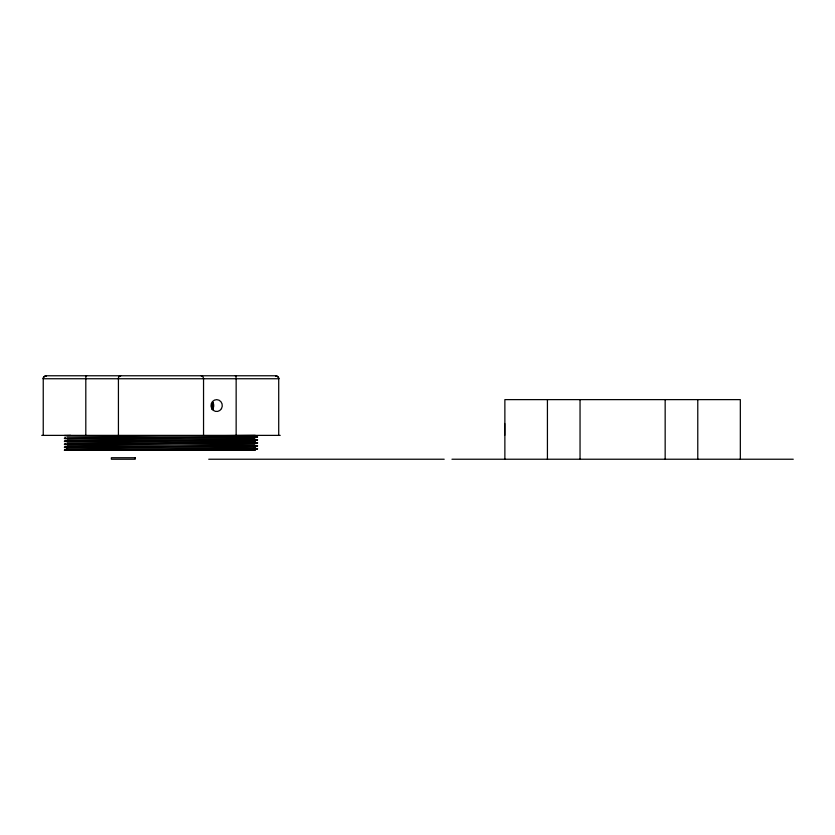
<?xml version="1.0" encoding="UTF-8"?>
<svg xmlns="http://www.w3.org/2000/svg" width="835" height="835" viewBox="0 0 835 835"><rect width="100%" height="100%" fill="white"/><g stroke="black" fill="none" stroke-linecap="round" stroke-linejoin="round"><path stroke-width="1.25" d="M255.27 435.379L67.144 436.924M257.524 443.02L256.136 443.093M67.144 445.765L254.821 444.283M254.821 438.406L67.144 439.899M65.454 438.124L64.431 438.208L65.631 438.271M65.631 438.458L253.736 437.185M256.136 440.108L257.545 440.024L255.927 439.941M255.698 439.774L64.431 441.162L66.038 441.256M255.698 442.759L254.362 442.79M254.362 437.164L257.545 437.049L255.927 436.955M254.362 440.149L257.545 439.69L255.207 439.575M254.362 445.765L257.545 445.65L255.927 445.556M253.736 440.16L64.431 441.506L66.497 441.266M253.736 442.8L64.431 444.147L65.631 444.23M253.736 445.786L64.431 447.122L66.497 447.236M70.672 435.379L64.431 435.546L66.497 435.651M70.672 450.284L257.545 448.98L255.927 448.886M46.405 375.771L275.56 375.771M41.75 435.379L280.205 435.379M64.399 450.284L255.26 450.284L179.368 449.647M208.729 459.229L444.199 459.229M451.954 459.229L793.25 459.229M70.881 450.284L64.431 450.128L257.545 448.635L255.207 448.52M66.497 447.581L64.431 447.487L257.545 445.994L255.927 445.9M255.927 436.611L257.545 436.705L64.431 438.521L65.631 438.615M255.927 442.571L257.545 442.665L64.431 444.491L65.631 444.575M255.927 442.926L257.545 442.999M254.466 441.287L255.27 441.35L67.144 442.884M254.466 447.247L255.27 447.309L66.685 448.802L67.489 448.865M740.332 459.229L740.332 399.621L504.872 399.621L504.872 459.229M697.778 399.621L697.778 459.229M665.161 399.621L665.161 459.229M580.043 399.621L580.043 459.229M547.426 399.621L547.426 459.229M504.695 423.481L504.695 435.369M278.713 435.379L278.713 378.746L43.243 378.746L43.243 435.379M236.148 435.379L236.148 378.746A3.142 0.814 90 0 0 235.355 375.865A3.142 0.887 -88.5 0 1 235.72 376.105M203.542 435.379L203.542 378.746A3.142 2.171 88 0 0 201.266 375.865A3.142 2.223 -90 0 1 202.373 376.147M118.424 378.746L118.424 435.379M85.807 378.746L85.807 435.379M85.765 378.735A3.142 0.887 88.5 0 1 86.61 375.854A3.142 0.814 -90 0 0 86.255 376.251M118.299 378.735A3.142 2.223 90 0 1 120.689 375.865A3.142 2.171 -88 0 0 119.603 376.188M213.165 409.233A5.928 4.415 90 0 1 212.935 402.366M212.434 402.115A5.96 4.958 -90 0 1 212.142 409.494M212.633 401.938A5.96 5.344 -90 0 1 212.299 409.651M135.207 457.737L111.358 457.737L111.358 459.229L135.207 459.229L135.207 457.737M278.806 378.746A3.142 3.058 -83.7 0 0 275.56 375.865A3.142 3.037 90 0 1 278.786 378.746M46.395 375.865A3.142 3.037 -90 0 0 43.169 378.746A3.142 3.058 83.7 0 1 46.395 375.865M221.473 408.639A5.928 5.636 -90 0 0 216.745 399.641A5.928 5.636 -90 0 0 211.714 408.451A5.928 5.636 -90 0 0 221.473 408.639"/></g></svg>
